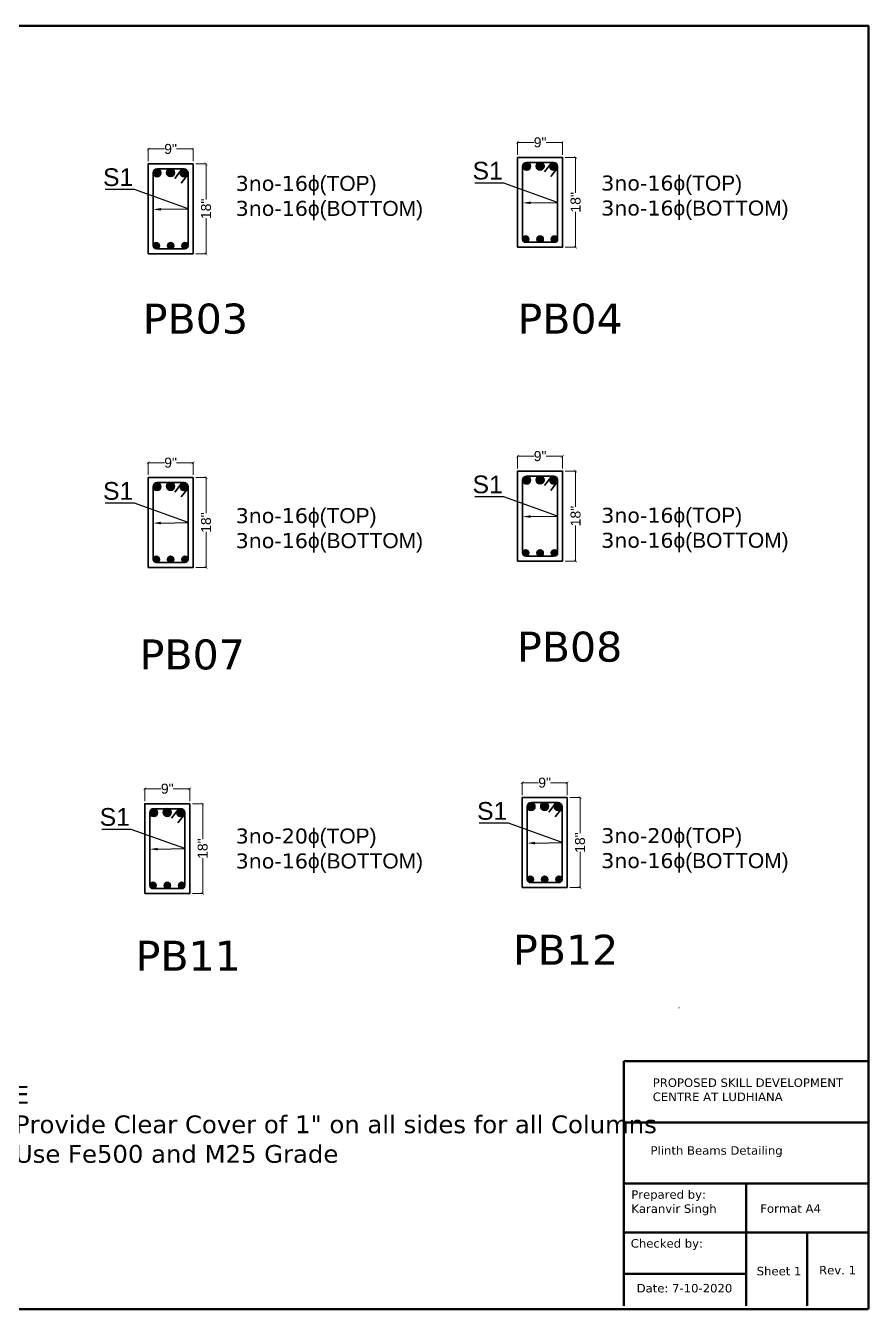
# Model space of a CAD drawing. Header units: feet. Extents: x 15113 to 123217, y -97269 to -8247.
# Drawn here: x 43821 to 44158, y -45668 to -45155 of the extents above; entities that cross this region are included whole.
import ezdxf
from ezdxf import colors
from ezdxf.entities.mleader import LeaderData, LeaderLine
from ezdxf.math import Vec2, Vec3

# ---------------------------------------------------------------- set-up
doc = ezdxf.new("R2010")
doc.units = ezdxf.units.FT
doc.header["$LTSCALE"] = 50.2
doc.header["$MEASUREMENT"] = 0
doc.header["$PDMODE"] = 3
doc.linetypes.add('PHANTOM2', pattern=[1.25, 0.625, -0.125, 0.125, -0.125, 0.125, -0.125])
doc.layers.get('0').update_dxf_attribs({"lineweight": 35})
for name, color, linetype, lineweight in [('drg seal', 250, 'Continuous', 120), ('Str Beam', 10, 'Continuous', 35), ('Str Column', 50, 'Continuous', 35), ('Str LBL', 3, 'Continuous', 35)]:
    doc.layers.add(name, color=color, linetype=linetype, lineweight=lineweight)
doc.layers.add('drg seal txt', color=7, linetype='Continuous')
doc.styles.add('2.2 INCH', font='arial.ttf', dxfattribs={"height": 2.2})
doc.styles.get("Standard").update_dxf_attribs({"font": 'arial.ttf'})
doc.dimstyles.get("Standard").update_dxf_attribs({"dimscale": 20, "dimtxt": 0.18, "dimasz": 0.18, "dimexe": 0.18, "dimexo": 0.0625, "dimgap": 0.09, "dimtad": 0, "dimtih": 1, "dimtoh": 1, "dimdec": 1, "dimzin": 0, "dimdsep": 46, "dimlunit": 3, "dimtxsty": 'Standard', "dimblk": 'ARCHTICK', "dimcen": 0.09, "dimadec": 0, "dimazin": 0, "dimtfac": 1, "dimtdec": 1, "dimtofl": 0, "dimtmove": 0, "dimatfit": 3, "dimfxl": 0.5, "dimfxlon": 1, "dimtolj": 1, "dimtzin": 0, "dimarcsym": 0})

# ---------------------------------------------------------------- blocks, each defined once
blk = doc.blocks.new('_ArchTick')
at = {"color": 0, "linetype": 'ByBlock', "const_width": 0.15}
blk.add_lwpolyline([(-0.5, -0.5), (0.5, 0.5)], dxfattribs=at)
blk = doc.blocks.new('*D847')
at = {"layer": 'Defpoints', "color": 0, "transparency": 16777216}
for p in [(43886.37, -45460.08), (43868.37, -45466.06), (43886.37, -45466.06)]:
    blk.add_point(p, dxfattribs=at)
at = {"layer": 'Str Beam', "color": 230, "lineweight": 15, "transparency": 16777216}
for p, q in [((43868.37, -45465), (43868.37, -45459.9)), ((43868.37, -45460.08), (43874.98, -45460.08)), ((43886.37, -45460.08), (43879.76, -45460.08)), ((43886.37, -45465), (43886.37, -45459.9))]:
    blk.add_line(p, q, dxfattribs=at)
at = {"layer": 'Str Beam', "color": 230, "lineweight": 15, "transparency": 16777216, "xscale": 1.1, "yscale": 1.1, "zscale": 1.1, "rotation": 180}
blk.add_blockref('_ArchTick', (43868.37, -45460.08), dxfattribs=at)
at = {"layer": 'Str Beam', "color": 230, "lineweight": 15, "transparency": 16777216, "xscale": 1.1, "yscale": 1.1, "zscale": 1.1}
blk.add_blockref('_ArchTick', (43886.37, -45460.08), dxfattribs=at)
at = {"layer": 'Str Beam', "color": 164, "transparency": 16777216, "insert": (43877.37, -45460.08), "char_height": 2.2, "attachment_point": 5, "style": '2.2 INCH'}
blk.add_mtext('\\A1;{\\H1.8182x;9"}', dxfattribs=at)
blk = doc.blocks.new('*D848')
at = {"layer": 'Defpoints', "color": 0, "transparency": 16777216}
for p in [(43886.37, -45466.06), (43886.37, -45502.06), (43891.58, -45502.06)]:
    blk.add_point(p, dxfattribs=at)
at = {"layer": 'Str Beam', "color": 230, "lineweight": 15, "transparency": 16777216}
for p, q in [((43887.43, -45466.06), (43891.76, -45466.06)), ((43891.58, -45466.06), (43891.58, -45480.3)), ((43891.58, -45502.06), (43891.58, -45487.81)), ((43887.43, -45502.06), (43891.76, -45502.06))]:
    blk.add_line(p, q, dxfattribs=at)
at = {"layer": 'Str Beam', "color": 230, "lineweight": 15, "transparency": 16777216, "xscale": 1.1, "yscale": 1.1, "zscale": 1.1}
for p, rotation in [((43891.58, -45466.06), 90), ((43891.58, -45502.06), 270)]:
    blk.add_blockref('_ArchTick', p, dxfattribs=dict(at, rotation=rotation))
at = {"layer": 'Str Beam', "color": 164, "transparency": 16777216, "insert": (43891.58, -45484.06), "char_height": 2.2, "attachment_point": 5, "rotation": 90, "style": '2.2 INCH'}
blk.add_mtext('\\A1;{\\H1.8182x;18"}', dxfattribs=at)
blk = doc.blocks.new('*D849')
at = {"layer": 'Defpoints', "color": 0, "transparency": 16777216}
for p in [(44037.56, -45457.67), (44019.56, -45463.65), (44037.56, -45463.65)]:
    blk.add_point(p, dxfattribs=at)
at = {"layer": 'Str Beam', "color": 230, "lineweight": 15, "transparency": 16777216}
for p, q in [((44019.56, -45462.59), (44019.56, -45457.49)), ((44019.56, -45457.67), (44026.17, -45457.67)), ((44037.56, -45457.67), (44030.95, -45457.67)), ((44037.56, -45462.59), (44037.56, -45457.49))]:
    blk.add_line(p, q, dxfattribs=at)
at = {"layer": 'Str Beam', "color": 230, "lineweight": 15, "transparency": 16777216, "xscale": 1.1, "yscale": 1.1, "zscale": 1.1, "rotation": 180}
blk.add_blockref('_ArchTick', (44019.56, -45457.67), dxfattribs=at)
at = {"layer": 'Str Beam', "color": 230, "lineweight": 15, "transparency": 16777216, "xscale": 1.1, "yscale": 1.1, "zscale": 1.1}
blk.add_blockref('_ArchTick', (44037.56, -45457.67), dxfattribs=at)
at = {"layer": 'Str Beam', "color": 164, "transparency": 16777216, "insert": (44028.56, -45457.67), "char_height": 2.2, "attachment_point": 5, "style": '2.2 INCH'}
blk.add_mtext('\\A1;{\\H1.8182x;9"}', dxfattribs=at)
blk = doc.blocks.new('*D850')
at = {"layer": 'Defpoints', "color": 0, "transparency": 16777216}
for p in [(44037.56, -45463.65), (44037.56, -45499.65), (44042.77, -45499.65)]:
    blk.add_point(p, dxfattribs=at)
at = {"layer": 'Str Beam', "color": 230, "lineweight": 15, "transparency": 16777216}
for p, q in [((44038.62, -45463.65), (44042.95, -45463.65)), ((44042.77, -45463.65), (44042.77, -45477.89)), ((44042.77, -45499.65), (44042.77, -45485.4)), ((44038.62, -45499.65), (44042.95, -45499.65))]:
    blk.add_line(p, q, dxfattribs=at)
at = {"layer": 'Str Beam', "color": 230, "lineweight": 15, "transparency": 16777216, "xscale": 1.1, "yscale": 1.1, "zscale": 1.1}
for p, rotation in [((44042.77, -45463.65), 90), ((44042.77, -45499.65), 270)]:
    blk.add_blockref('_ArchTick', p, dxfattribs=dict(at, rotation=rotation))
at = {"layer": 'Str Beam', "color": 164, "transparency": 16777216, "insert": (44042.77, -45481.65), "char_height": 2.2, "attachment_point": 5, "rotation": 90, "style": '2.2 INCH'}
blk.add_mtext('\\A1;{\\H1.8182x;18"}', dxfattribs=at)
blk = doc.blocks.new('*D956')
at = {"layer": 'Defpoints', "color": 0, "transparency": 16777216}
for p in [(43887.7, -45203.96), (43869.7, -45209.94), (43887.7, -45209.94)]:
    blk.add_point(p, dxfattribs=at)
at = {"layer": 'Str Beam', "color": 230, "lineweight": 15, "transparency": 16777216}
for p, q in [((43869.7, -45208.88), (43869.7, -45203.78)), ((43869.7, -45203.96), (43876.31, -45203.96)), ((43887.7, -45203.96), (43881.09, -45203.96)), ((43887.7, -45208.88), (43887.7, -45203.78))]:
    blk.add_line(p, q, dxfattribs=at)
at = {"layer": 'Str Beam', "color": 230, "lineweight": 15, "transparency": 16777216, "xscale": 1.1, "yscale": 1.1, "zscale": 1.1, "rotation": 180}
blk.add_blockref('_ArchTick', (43869.7, -45203.96), dxfattribs=at)
at = {"layer": 'Str Beam', "color": 230, "lineweight": 15, "transparency": 16777216, "xscale": 1.1, "yscale": 1.1, "zscale": 1.1}
blk.add_blockref('_ArchTick', (43887.7, -45203.96), dxfattribs=at)
at = {"layer": 'Str Beam', "color": 164, "transparency": 16777216, "insert": (43878.7, -45203.96), "char_height": 2.2, "attachment_point": 5, "style": '2.2 INCH'}
blk.add_mtext('\\A1;{\\H1.8182x;9"}', dxfattribs=at)
blk = doc.blocks.new('*D957')
at = {"layer": 'Defpoints', "color": 0, "transparency": 16777216}
for p in [(43887.7, -45209.94), (43887.7, -45245.94), (43892.92, -45245.94)]:
    blk.add_point(p, dxfattribs=at)
at = {"layer": 'Str Beam', "color": 230, "lineweight": 15, "transparency": 16777216}
for p, q in [((43888.77, -45209.94), (43893.1, -45209.94)), ((43892.92, -45209.94), (43892.92, -45224.19)), ((43892.92, -45245.94), (43892.92, -45231.7)), ((43888.77, -45245.94), (43893.1, -45245.94))]:
    blk.add_line(p, q, dxfattribs=at)
at = {"layer": 'Str Beam', "color": 230, "lineweight": 15, "transparency": 16777216, "xscale": 1.1, "yscale": 1.1, "zscale": 1.1}
for p, rotation in [((43892.92, -45209.94), 90), ((43892.92, -45245.94), 270)]:
    blk.add_blockref('_ArchTick', p, dxfattribs=dict(at, rotation=rotation))
at = {"layer": 'Str Beam', "color": 164, "transparency": 16777216, "insert": (43892.92, -45227.94), "char_height": 2.2, "attachment_point": 5, "rotation": 90, "style": '2.2 INCH'}
blk.add_mtext('\\A1;{\\H1.8182x;18"}', dxfattribs=at)
blk = doc.blocks.new('*D958')
at = {"layer": 'Defpoints', "color": 0, "transparency": 16777216}
for p in [(44035.75, -45201.35), (44017.75, -45207.33), (44035.75, -45207.33)]:
    blk.add_point(p, dxfattribs=at)
at = {"layer": 'Str Beam', "color": 230, "lineweight": 15, "transparency": 16777216}
for p, q in [((44017.75, -45206.27), (44017.75, -45201.17)), ((44017.75, -45201.35), (44024.36, -45201.35)), ((44035.75, -45201.35), (44029.14, -45201.35)), ((44035.75, -45206.27), (44035.75, -45201.17))]:
    blk.add_line(p, q, dxfattribs=at)
at = {"layer": 'Str Beam', "color": 230, "lineweight": 15, "transparency": 16777216, "xscale": 1.1, "yscale": 1.1, "zscale": 1.1, "rotation": 180}
blk.add_blockref('_ArchTick', (44017.75, -45201.35), dxfattribs=at)
at = {"layer": 'Str Beam', "color": 230, "lineweight": 15, "transparency": 16777216, "xscale": 1.1, "yscale": 1.1, "zscale": 1.1}
blk.add_blockref('_ArchTick', (44035.75, -45201.35), dxfattribs=at)
at = {"layer": 'Str Beam', "color": 164, "transparency": 16777216, "insert": (44026.75, -45201.35), "char_height": 2.2, "attachment_point": 5, "style": '2.2 INCH'}
blk.add_mtext('\\A1;{\\H1.8182x;9"}', dxfattribs=at)
blk = doc.blocks.new('*D959')
at = {"layer": 'Defpoints', "color": 0, "transparency": 16777216}
for p in [(44035.75, -45207.33), (44035.75, -45243.33), (44040.97, -45243.33)]:
    blk.add_point(p, dxfattribs=at)
at = {"layer": 'Str Beam', "color": 230, "lineweight": 15, "transparency": 16777216}
for p, q in [((44036.81, -45207.33), (44041.15, -45207.33)), ((44040.97, -45207.33), (44040.97, -45221.58)), ((44040.97, -45243.33), (44040.97, -45229.09)), ((44036.81, -45243.33), (44041.15, -45243.33))]:
    blk.add_line(p, q, dxfattribs=at)
at = {"layer": 'Str Beam', "color": 230, "lineweight": 15, "transparency": 16777216, "xscale": 1.1, "yscale": 1.1, "zscale": 1.1}
for p, rotation in [((44040.97, -45207.33), 90), ((44040.97, -45243.33), 270)]:
    blk.add_blockref('_ArchTick', p, dxfattribs=dict(at, rotation=rotation))
at = {"layer": 'Str Beam', "color": 164, "transparency": 16777216, "insert": (44040.97, -45225.33), "char_height": 2.2, "attachment_point": 5, "rotation": 90, "style": '2.2 INCH'}
blk.add_mtext('\\A1;{\\H1.8182x;18"}', dxfattribs=at)
blk = doc.blocks.new('*D960')
at = {"layer": 'Defpoints', "color": 0, "transparency": 16777216}
for p in [(43887.7, -45329.56), (43869.7, -45335.54), (43887.7, -45335.54)]:
    blk.add_point(p, dxfattribs=at)
at = {"layer": 'Str Beam', "color": 230, "lineweight": 15, "transparency": 16777216}
for p, q in [((43869.7, -45334.48), (43869.7, -45329.38)), ((43869.7, -45329.56), (43876.31, -45329.56)), ((43887.7, -45329.56), (43881.09, -45329.56)), ((43887.7, -45334.48), (43887.7, -45329.38))]:
    blk.add_line(p, q, dxfattribs=at)
at = {"layer": 'Str Beam', "color": 230, "lineweight": 15, "transparency": 16777216, "xscale": 1.1, "yscale": 1.1, "zscale": 1.1, "rotation": 180}
blk.add_blockref('_ArchTick', (43869.7, -45329.56), dxfattribs=at)
at = {"layer": 'Str Beam', "color": 230, "lineweight": 15, "transparency": 16777216, "xscale": 1.1, "yscale": 1.1, "zscale": 1.1}
blk.add_blockref('_ArchTick', (43887.7, -45329.56), dxfattribs=at)
at = {"layer": 'Str Beam', "color": 164, "transparency": 16777216, "insert": (43878.7, -45329.56), "char_height": 2.2, "attachment_point": 5, "style": '2.2 INCH'}
blk.add_mtext('\\A1;{\\H1.8182x;9"}', dxfattribs=at)
blk = doc.blocks.new('*D961')
at = {"layer": 'Defpoints', "color": 0, "transparency": 16777216}
for p in [(43887.7, -45335.54), (43887.7, -45371.54), (43892.92, -45371.54)]:
    blk.add_point(p, dxfattribs=at)
at = {"layer": 'Str Beam', "color": 230, "lineweight": 15, "transparency": 16777216}
for p, q in [((43888.77, -45335.54), (43893.1, -45335.54)), ((43892.92, -45335.54), (43892.92, -45349.79)), ((43892.92, -45371.54), (43892.92, -45357.3)), ((43888.77, -45371.54), (43893.1, -45371.54))]:
    blk.add_line(p, q, dxfattribs=at)
at = {"layer": 'Str Beam', "color": 230, "lineweight": 15, "transparency": 16777216, "xscale": 1.1, "yscale": 1.1, "zscale": 1.1}
for p, rotation in [((43892.92, -45335.54), 90), ((43892.92, -45371.54), 270)]:
    blk.add_blockref('_ArchTick', p, dxfattribs=dict(at, rotation=rotation))
at = {"layer": 'Str Beam', "color": 164, "transparency": 16777216, "insert": (43892.92, -45353.54), "char_height": 2.2, "attachment_point": 5, "rotation": 90, "style": '2.2 INCH'}
blk.add_mtext('\\A1;{\\H1.8182x;18"}', dxfattribs=at)
blk = doc.blocks.new('*D962')
at = {"layer": 'Defpoints', "color": 0, "transparency": 16777216}
for p in [(44035.75, -45326.95), (44017.75, -45332.93), (44035.75, -45332.93)]:
    blk.add_point(p, dxfattribs=at)
at = {"layer": 'Str Beam', "color": 230, "lineweight": 15, "transparency": 16777216}
for p, q in [((44017.75, -45331.87), (44017.75, -45326.77)), ((44017.75, -45326.95), (44024.36, -45326.95)), ((44035.75, -45326.95), (44029.14, -45326.95)), ((44035.75, -45331.87), (44035.75, -45326.77))]:
    blk.add_line(p, q, dxfattribs=at)
at = {"layer": 'Str Beam', "color": 230, "lineweight": 15, "transparency": 16777216, "xscale": 1.1, "yscale": 1.1, "zscale": 1.1, "rotation": 180}
blk.add_blockref('_ArchTick', (44017.75, -45326.95), dxfattribs=at)
at = {"layer": 'Str Beam', "color": 230, "lineweight": 15, "transparency": 16777216, "xscale": 1.1, "yscale": 1.1, "zscale": 1.1}
blk.add_blockref('_ArchTick', (44035.75, -45326.95), dxfattribs=at)
at = {"layer": 'Str Beam', "color": 164, "transparency": 16777216, "insert": (44026.75, -45326.95), "char_height": 2.2, "attachment_point": 5, "style": '2.2 INCH'}
blk.add_mtext('\\A1;{\\H1.8182x;9"}', dxfattribs=at)
blk = doc.blocks.new('*D963')
at = {"layer": 'Defpoints', "color": 0, "transparency": 16777216}
for p in [(44035.75, -45332.93), (44035.75, -45368.93), (44040.97, -45368.93)]:
    blk.add_point(p, dxfattribs=at)
at = {"layer": 'Str Beam', "color": 230, "lineweight": 15, "transparency": 16777216}
for p, q in [((44036.81, -45332.93), (44041.15, -45332.93)), ((44040.97, -45332.93), (44040.97, -45347.18)), ((44040.97, -45368.93), (44040.97, -45354.69)), ((44036.81, -45368.93), (44041.15, -45368.93))]:
    blk.add_line(p, q, dxfattribs=at)
at = {"layer": 'Str Beam', "color": 230, "lineweight": 15, "transparency": 16777216, "xscale": 1.1, "yscale": 1.1, "zscale": 1.1}
for p, rotation in [((44040.97, -45332.93), 90), ((44040.97, -45368.93), 270)]:
    blk.add_blockref('_ArchTick', p, dxfattribs=dict(at, rotation=rotation))
at = {"layer": 'Str Beam', "color": 164, "transparency": 16777216, "insert": (44040.97, -45350.93), "char_height": 2.2, "attachment_point": 5, "rotation": 90, "style": '2.2 INCH'}
blk.add_mtext('\\A1;{\\H1.8182x;18"}', dxfattribs=at)

msp = doc.modelspace()

# ---------------------------------------------------------------- hatches: boundary and pattern name
at = {"layer": 'Str Beam'}
h = msp.add_hatch(color=256, dxfattribs=at)
h.dxf.hatch_style = 1
h.paths.add_polyline_path([(44022.89976, -45210.9058, 1), (44019.75176, -45210.9058, 1)])
h = msp.add_hatch(color=256, dxfattribs=at)
h.dxf.hatch_style = 1
h.paths.add_polyline_path([(44028.32576, -45210.84278, 1), (44025.17776, -45210.84278, 1)])
h = msp.add_hatch(color=256, dxfattribs=at)
h.dxf.hatch_style = 1
h.paths.add_polyline_path([(44033.75176, -45210.9058, 1), (44030.60376, -45210.9058, 1)])
h = msp.add_hatch(color=256, dxfattribs=at)
h.dxf.hatch_style = 1
h.paths.add_polyline_path([(43874.85001, -45213.51557, 1), (43871.70201, -45213.51557, 1)])
h = msp.add_hatch(color=256, dxfattribs=at)
h.dxf.hatch_style = 1
h.paths.add_polyline_path([(43880.27601, -45213.45255, 1), (43877.12801, -45213.45255, 1)])
h = msp.add_hatch(color=256, dxfattribs=at)
h.dxf.hatch_style = 1
h.paths.add_polyline_path([(43885.70201, -45213.51557, 1), (43882.55401, -45213.51557, 1)])
h = msp.add_hatch(color=256, dxfattribs=at)
h.dxf.hatch_style = 1
h.paths.add_polyline_path([(43874.218, -45242.68357, 1), (43871.702, -45242.68357, 1)])
h = msp.add_hatch(color=256, dxfattribs=at)
h.dxf.hatch_style = 1
h.paths.add_polyline_path([(43879.97605, -45242.68357, 1), (43877.46005, -45242.68357, 1)])
h = msp.add_hatch(color=256, dxfattribs=at)
h.dxf.hatch_style = 1
h.paths.add_polyline_path([(43885.70867, -45242.68357, 1), (43883.19267, -45242.68357, 1)])
h = msp.add_hatch(color=256, dxfattribs=at)
h.dxf.hatch_style = 1
h.paths.add_polyline_path([(44022.26776, -45240.0738, 1), (44019.75176, -45240.0738, 1)])
h = msp.add_hatch(color=256, dxfattribs=at)
h.dxf.hatch_style = 1
h.paths.add_polyline_path([(44028.02581, -45240.0738, 1), (44025.50981, -45240.0738, 1)])
h = msp.add_hatch(color=256, dxfattribs=at)
h.dxf.hatch_style = 1
h.paths.add_polyline_path([(44033.75843, -45240.0738, 1), (44031.24243, -45240.0738, 1)])
h = msp.add_hatch(color=256, dxfattribs=at)
h.dxf.hatch_style = 1
h.paths.add_polyline_path([(43874.85001, -45339.11557, 1), (43871.70201, -45339.11557, 1)])
h = msp.add_hatch(color=256, dxfattribs=at)
h.dxf.hatch_style = 1
h.paths.add_polyline_path([(43880.27601, -45339.05255, 1), (43877.12801, -45339.05255, 1)])
h = msp.add_hatch(color=256, dxfattribs=at)
h.dxf.hatch_style = 1
h.paths.add_polyline_path([(43885.70201, -45339.11557, 1), (43882.55401, -45339.11557, 1)])
h = msp.add_hatch(color=256, dxfattribs=at)
h.dxf.hatch_style = 1
h.paths.add_polyline_path([(44022.89976, -45336.5058, 1), (44019.75176, -45336.5058, 1)])
h = msp.add_hatch(color=256, dxfattribs=at)
h.dxf.hatch_style = 1
h.paths.add_polyline_path([(44028.32576, -45336.44278, 1), (44025.17776, -45336.44278, 1)])
h = msp.add_hatch(color=256, dxfattribs=at)
h.dxf.hatch_style = 1
h.paths.add_polyline_path([(44033.75176, -45336.5058, 1), (44030.60376, -45336.5058, 1)])
h = msp.add_hatch(color=256, dxfattribs=at)
h.dxf.hatch_style = 1
h.paths.add_polyline_path([(44022.26776, -45365.6738, 1), (44019.75176, -45365.6738, 1)])
h = msp.add_hatch(color=256, dxfattribs=at)
h.dxf.hatch_style = 1
h.paths.add_polyline_path([(44028.02581, -45365.6738, 1), (44025.50981, -45365.6738, 1)])
h = msp.add_hatch(color=256, dxfattribs=at)
h.dxf.hatch_style = 1
h.paths.add_polyline_path([(44033.75843, -45365.6738, 1), (44031.24243, -45365.6738, 1)])
h = msp.add_hatch(color=256, dxfattribs=at)
h.dxf.hatch_style = 1
h.paths.add_polyline_path([(43874.218, -45368.28357, 1), (43871.702, -45368.28357, 1)])
h = msp.add_hatch(color=256, dxfattribs=at)
h.dxf.hatch_style = 1
h.paths.add_polyline_path([(43879.97605, -45368.28357, 1), (43877.46005, -45368.28357, 1)])
h = msp.add_hatch(color=256, dxfattribs=at)
h.dxf.hatch_style = 1
h.paths.add_polyline_path([(43885.70867, -45368.28357, 1), (43883.19267, -45368.28357, 1)])
h = msp.add_hatch(color=256, dxfattribs=at)
h.dxf.hatch_style = 1
h.paths.add_polyline_path([(44024.70689, -45467.22226, 1), (44021.55889, -45467.22226, 1)])
h = msp.add_hatch(color=256, dxfattribs=at)
h.dxf.hatch_style = 1
h.paths.add_polyline_path([(44030.13289, -45467.15924, 1), (44026.98489, -45467.15924, 1)])
h = msp.add_hatch(color=256, dxfattribs=at)
h.dxf.hatch_style = 1
h.paths.add_polyline_path([(44035.55889, -45467.22226, 1), (44032.41089, -45467.22226, 1)])
h = msp.add_hatch(color=256, dxfattribs=at)
h.dxf.hatch_style = 1
h.paths.add_polyline_path([(43873.51698, -45469.63259, 1), (43870.36898, -45469.63259, 1)])
h = msp.add_hatch(color=256, dxfattribs=at)
h.dxf.hatch_style = 1
h.paths.add_polyline_path([(43878.94298, -45469.56957, 1), (43875.79498, -45469.56957, 1)])
h = msp.add_hatch(color=256, dxfattribs=at)
h.dxf.hatch_style = 1
h.paths.add_polyline_path([(43884.36898, -45469.63259, 1), (43881.22098, -45469.63259, 1)])
h = msp.add_hatch(color=256, dxfattribs=at)
h.dxf.hatch_style = 1
h.paths.add_polyline_path([(43872.88498, -45498.80059, 1), (43870.36898, -45498.80059, 1)])
h = msp.add_hatch(color=256, dxfattribs=at)
h.dxf.hatch_style = 1
h.paths.add_polyline_path([(43878.64303, -45498.80059, 1), (43876.12703, -45498.80059, 1)])
h = msp.add_hatch(color=256, dxfattribs=at)
h.dxf.hatch_style = 1
h.paths.add_polyline_path([(43884.37565, -45498.80059, 1), (43881.85965, -45498.80059, 1)])
h = msp.add_hatch(color=256, dxfattribs=at)
h.dxf.hatch_style = 1
h.paths.add_polyline_path([(44024.07488, -45496.39026, 1), (44021.55888, -45496.39026, 1)])
h = msp.add_hatch(color=256, dxfattribs=at)
h.dxf.hatch_style = 1
h.paths.add_polyline_path([(44029.83293, -45496.39026, 1), (44027.31693, -45496.39026, 1)])
h = msp.add_hatch(color=256, dxfattribs=at)
h.dxf.hatch_style = 1
h.paths.add_polyline_path([(44035.56555, -45496.39026, 1), (44033.04955, -45496.39026, 1)])

# ---------------------------------------------------------------- linework, layer by layer
at = {"layer": 'drg seal', "lineweight": 70}
for p, q in [((44060.24768, -45569.1299), (44158.25825, -45569.1299)), ((44060.34019, -45667.14048), (44060.34019, -45569.1299)), ((44060.24768, -45593.63255), (44158.25825, -45593.63255)), ((44060.24768, -45618.13519), (44158.25825, -45618.13519)), ((44109.25297, -45618.13519), (44109.25297, -45667.14048)), ((44060.34019, -45637.73731), (44158.25825, -45637.73731)), ((44133.75561, -45637.73731), (44133.75561, -45667.14048)), ((44060.58835, -45654.24465), (44109.59364, -45654.24465))]:
    msp.add_line(p, q, dxfattribs=at)
msp.add_lwpolyline([(44158.25825, -45668.48344), (44158.25825, -45154.60732), (43478.79033, -45154.60732), (43478.79033, -45668.48344), (44158.16574, -45668.48344)], dxfattribs=at)
at = {"layer": 'Str Beam'}
for p, q in [((44026.75176, -45209.3318), (44021.32576, -45209.3318)), ((44026.75176, -45209.3318), (44032.17776, -45209.3318)), ((44031.43199, -45209.3318), (44028.50528, -45213.12273)), ((43871.70201, -45213.51557), (43871.70201, -45242.82487)), ((43883.38223, -45211.94157), (43880.45552, -45215.73249)), ((43885.70201, -45214.08815), (43882.94732, -45217.65624)), ((43885.70201, -45213.51557), (43885.70201, -45242.36757)), ((44019.75176, -45210.9058), (44019.75176, -45240.2151)), ((44033.75176, -45211.47838), (44030.99708, -45215.04648)), ((44033.75176, -45210.9058), (44033.75176, -45239.7578)), ((44032.17776, -45241.3318), (44021.35785, -45241.3318)), ((43884.12801, -45243.94157), (43873.30809, -45243.94157)), ((43871.70201, -45339.11557), (43871.70201, -45368.42487)), ((43883.38223, -45337.54157), (43880.45552, -45341.33249)), ((43885.70201, -45339.11557), (43885.70201, -45367.96757)), ((44019.75176, -45336.5058), (44019.75176, -45365.8151)), ((44026.75176, -45334.9318), (44021.32576, -45334.9318)), ((44026.75176, -45334.9318), (44032.17776, -45334.9318)), ((44031.43199, -45334.9318), (44028.50528, -45338.72273)), ((44033.75176, -45337.07838), (44030.99708, -45340.64648)), ((44033.75176, -45336.5058), (44033.75176, -45365.3578)), ((43885.70201, -45339.68815), (43882.94732, -45343.25624)), ((43884.12801, -45369.54157), (43873.30809, -45369.54157)), ((44032.17776, -45366.9318), (44021.35785, -45366.9318)), ((44021.55889, -45467.22226), (44021.55889, -45496.53156)), ((44033.23911, -45465.64826), (44030.3124, -45469.43919)), ((44035.55889, -45467.22226), (44035.55889, -45496.07426)), ((43870.36898, -45469.63259), (43870.36898, -45498.94189)), ((43882.04921, -45468.05859), (43879.12249, -45471.84951)), ((43884.36898, -45470.20517), (43881.6143, -45473.77326)), ((43884.36898, -45469.63259), (43884.36898, -45498.48459)), ((44035.55889, -45467.79484), (44032.8042, -45471.36294)), ((44033.98489, -45497.64826), (44023.16497, -45497.64826)), ((43882.79498, -45500.05859), (43871.97507, -45500.05859))]:
    msp.add_line(p, q, dxfattribs=at)
for points in [[(43884.12801, -45211.94157), (43878.70201, -45211.94157), (43873.27601, -45211.94157)], [(43884.12801, -45337.54157), (43878.70201, -45337.54157), (43873.27601, -45337.54157)], [(44033.98489, -45465.64826), (44028.55889, -45465.64826), (44023.13289, -45465.64826)], [(43882.79498, -45468.05859), (43877.36898, -45468.05859), (43871.94298, -45468.05859)]]:
    msp.add_lwpolyline(points, dxfattribs=at)
for centre, radius in [((44021.32576, -45210.9058), 1.574), ((44026.75176, -45210.84278), 1.574), ((44032.17776, -45210.9058), 1.574), ((43873.27601, -45213.51557), 1.574), ((43878.70201, -45213.45255), 1.574), ((43884.12801, -45213.51557), 1.574), ((43872.96, -45242.68357), 1.258), ((43878.71805, -45242.68357), 1.258), ((43884.45067, -45242.68357), 1.258), ((44021.00976, -45240.0738), 1.258), ((44026.76781, -45240.0738), 1.258), ((44032.50043, -45240.0738), 1.258), ((43873.27601, -45339.11557), 1.574), ((43878.70201, -45339.05255), 1.574), ((43884.12801, -45339.11557), 1.574), ((44021.32576, -45336.5058), 1.574), ((44026.75176, -45336.44278), 1.574), ((44032.17776, -45336.5058), 1.574), ((44021.00976, -45365.6738), 1.258), ((44026.76781, -45365.6738), 1.258), ((44032.50043, -45365.6738), 1.258), ((43872.96, -45368.28357), 1.258), ((43878.71805, -45368.28357), 1.258), ((43884.45067, -45368.28357), 1.258), ((44023.13289, -45467.22226), 1.574), ((44028.55889, -45467.15924), 1.574), ((44033.98489, -45467.22226), 1.574), ((43871.94298, -45469.63259), 1.574), ((43877.36898, -45469.56957), 1.574), ((43882.79498, -45469.63259), 1.574), ((43871.62698, -45498.80059), 1.258), ((43877.38503, -45498.80059), 1.258), ((43883.11765, -45498.80059), 1.258), ((44022.81688, -45496.39026), 1.258), ((44028.57493, -45496.39026), 1.258), ((44034.30755, -45496.39026), 1.258)]:
    msp.add_circle(centre, radius, dxfattribs=at)
at = {"layer": 'Str Column'}
for points in [[(43869.70201, -45245.94157), (43887.70201, -45245.94157), (43887.70201, -45209.94157), (43869.70201, -45209.94157)], [(44017.75176, -45243.3318), (44035.75176, -45243.3318), (44035.75176, -45207.3318), (44017.75176, -45207.3318)], [(44017.75176, -45368.9318), (44035.75176, -45368.9318), (44035.75176, -45332.9318), (44017.75176, -45332.9318)], [(43869.70201, -45371.54157), (43887.70201, -45371.54157), (43887.70201, -45335.54157), (43869.70201, -45335.54157)], [(43868.36898, -45502.05859), (43886.36898, -45502.05859), (43886.36898, -45466.05859), (43868.36898, -45466.05859)], [(44019.55889, -45499.64826), (44037.55889, -45499.64826), (44037.55889, -45463.64826), (44019.55889, -45463.64826)]]:
    msp.add_lwpolyline(points, close=True, dxfattribs=at)

# ---------------------------------------------------------------- texts
at = {"layer": 'drg seal txt', "lineweight": 53, "char_height": 6, "attachment_point": 1}
for s, insert in [('{\\fVerdana|b0|i0|c0|p34;3no-16}ϕ(TOP){\\fVerdana|b0|i0|c0|p34;\\P3no-16}ϕ(BOTTOM)', (43904.79673, -45214.75311)), ('{\\fVerdana|b0|i0|c0|p34;3no-16}ϕ(TOP){\\fVerdana|b0|i0|c0|p34;\\P3no-16}ϕ(BOTTOM)', (44051.25314, -45214.61022)), ('{\\fVerdana|b0|i0|c0|p34;3no-16}ϕ(TOP){\\fVerdana|b0|i0|c0|p34;\\P3no-16}ϕ(BOTTOM)', (43904.79673, -45347.75168)), ('{\\fVerdana|b0|i0|c0|p34;3no-16}ϕ(TOP){\\fVerdana|b0|i0|c0|p34;\\P3no-16}ϕ(BOTTOM)', (44051.25314, -45347.6088)), ('{\\fVerdana|b0|i0|c0|p34;3no-20}ϕ(TOP){\\fVerdana|b0|i0|c0|p34;\\P3no-16}ϕ(BOTTOM)', (43904.79673, -45476.00031)), ('{\\fVerdana|b0|i0|c0|p34;3no-20}ϕ(TOP){\\fVerdana|b0|i0|c0|p34;\\P3no-16}ϕ(BOTTOM)', (44051.25314, -45475.85743))]:
    msp.add_mtext(s, dxfattribs=dict(at, insert=insert))
at = {"layer": 'drg seal txt', "attachment_point": 1}
for s, insert, char_height, width in [('{\\fPunjabi|b0|i0|c0|p2;°}', (44081.88466, -45547.44993), 1.4520085, 919.1753706), ('{\\fVerdana|b0|i0|c0|p34;PROPOSED SKILL DEVELOPMENT\\PCENTRE AT LUDHIANA}', (44071.87151, -45576.03887), 3.3977, 597.4639909), ('{\\fVerdana|b0|i0|c0|p34;Plinth Beams Detailing}', (44070.99575, -45603.17919), 3.3977, 597.4639909), ('{\\fVerdana|b0|i0|c0|p34;Prepared by:\\PKaranvir Singh}', (44063.27011, -45620.80741), 3.3977, 597.4639909), ('{\\fVerdana|b0|i0|c0|p34;Format A4}', (44114.95868, -45626.42448), 3.3977, 597.4639909), ('{\\fVerdana|b0|i0|c0|p34;Checked by:}', (44063.06807, -45640.38549), 3.3977, 597.4639909), ('{\\fVerdana|b0|i0|c0|p34;Sheet 1}', (44113.52018, -45651.47387), 3.3977, 597.4639909), ('{\\fVerdana|b0|i0|c0|p34;Rev. 1}', (44138.50626, -45651.08632), 3.3977, 597.4639909), ('{\\fVerdana|b0|i0|c0|p34;Date: 7-10-2020}', (44065.43521, -45658.32092), 3.3977, 597.4639909)]:
    msp.add_mtext(s, dxfattribs=dict(at, insert=insert, char_height=char_height, width=width))
at = {"layer": 'drg seal txt', "lineweight": 53, "insert": (43795.03903, -45579.03339), "char_height": 7.1, "width": 277.0525303, "attachment_point": 1}
msp.add_mtext('\\pi-21.3,l21.3,t21.3;{\\fVerdana|b0|i0|c0|p34;NOTE\\P\\fSymbol|b0|i0|c2|p18;·^I\\fVerdana|b0|i0|c0|p34;Provide Clear Cover of 1" on all sides for all Columns\\P\\fSymbol|b0|i0|c2|p18;·^I\\fVerdana|b0|i0|c0|p34;Use Fe500 and M25 Grade}', dxfattribs=at)
at = {"layer": 'Str LBL', "char_height": 12, "width": 56.3552661, "attachment_point": 1}
for s, insert in [('{\\fVerdana|b0|i0|c0|p34;PB03}', (43867.56212, -45265.86544)), ('{\\fVerdana|b0|i0|c0|p34;PB04}', (44017.69248, -45265.86544)), ('{\\fVerdana|b0|i0|c0|p34;PB07}', (43866.31781, -45400.30479)), ('{\\fVerdana|b0|i0|c0|p34;PB08}', (44017.50771, -45397.19281)), ('{\\fVerdana|b0|i0|c0|p34;PB12}', (44015.90434, -45518.52321)), ('{\\fVerdana|b0|i0|c0|p34;PB11}', (43864.71443, -45520.93354))]:
    msp.add_mtext(s, dxfattribs=dict(at, insert=insert))

# ---------------------------------------------------------------- dimensions: what is measured, and where the dimension line sits
at = {"layer": 'Str Beam'}
for base, p1, p2, picture, middle in [((44035.75176, -45201.35091), (44017.75176, -45207.3318), (44035.75176, -45207.3318), '*D958', (44026.75176, -45201.35091)), ((43887.70201, -45203.96068), (43869.70201, -45209.94157), (43887.70201, -45209.94157), '*D956', (43878.70201, -45203.96068)), ((43887.70201, -45329.56068), (43869.70201, -45335.54157), (43887.70201, -45335.54157), '*D960', (43878.70201, -45329.56068)), ((44035.75176, -45326.95091), (44017.75176, -45332.9318), (44035.75176, -45332.9318), '*D962', (44026.75176, -45326.95091)), ((44037.55889, -45457.66737), (44019.55889, -45463.64826), (44037.55889, -45463.64826), '*D849', (44028.55889, -45457.66737)), ((43886.36898, -45460.0777), (43868.36898, -45466.05859), (43886.36898, -45466.05859), '*D847', (43877.36898, -45460.0777))]:
    dim = msp.add_linear_dim(base=base, p1=p1, p2=p2, text='{\\H1.8182x;9"}', dimstyle='Standard', override={"dimscale": 1, "dimtxt": 2.2, "dimasz": 1.1, "dimexo": 1.063, "dimtih": 0, "dimtoh": 0, "dimtxsty": '2.2 INCH', "dimcen": 0, "dimclrd": 230, "dimclre": 230, "dimclrt": 164, "dimfxl": 15, "dimtfillclr": 2, "dimlwd": 15, "dimlwe": 15}, dxfattribs=at)
    dim.commit()
    dim.dimension.update_dxf_attribs({"geometry": picture, "text_midpoint": middle})
for base, p1, p2, picture, middle in [((43892.91638, -45245.94157), (43887.70201, -45209.94157), (43887.70201, -45245.94157), '*D957', (43892.91638, -45227.94157)), ((44040.96614, -45243.3318), (44035.75176, -45207.3318), (44035.75176, -45243.3318), '*D959', (44040.96614, -45225.3318)), ((44040.96614, -45368.9318), (44035.75176, -45332.9318), (44035.75176, -45368.9318), '*D963', (44040.96614, -45350.9318)), ((43892.91638, -45371.54157), (43887.70201, -45335.54157), (43887.70201, -45371.54157), '*D961', (43892.91638, -45353.54157)), ((43891.58336, -45502.05859), (43886.36898, -45466.05859), (43886.36898, -45502.05859), '*D848', (43891.58336, -45484.05859)), ((44042.77326, -45499.64826), (44037.55889, -45463.64826), (44037.55889, -45499.64826), '*D850', (44042.77326, -45481.64826))]:
    dim = msp.add_linear_dim(base=base, p1=p1, p2=p2, angle=90, text='{\\H1.8182x;18"}', dimstyle='Standard', override={"dimscale": 1, "dimtxt": 2.2, "dimasz": 1.1, "dimexo": 1.063, "dimtih": 0, "dimtoh": 0, "dimtxsty": '2.2 INCH', "dimcen": 0, "dimclrd": 230, "dimclre": 230, "dimclrt": 164, "dimfxl": 15, "dimtfillclr": 2, "dimlwd": 15, "dimlwe": 15}, dxfattribs=at)
    dim.commit()
    dim.dimension.update_dxf_attribs({"geometry": picture, "text_midpoint": middle})

# ---------------------------------------------------------------- leaders
at = {"layer": 'Str LBL', "color": 0, "linetype": 'PHANTOM2', "ltscale": 150}
ml = msp.add_multileader_mtext('Standard', dxfattribs=at)
ml.set_content('S1')
ml.set_leader_properties()
ml.build(insert=Vec2(0, 0))
ml.multileader.update_dxf_attribs({"text_right_attachment_type": 6, "dogleg_length": 0.36, "arrow_head_size": 3.18})
ctx = ml.context
ctx.base_point, ctx.char_height, ctx.arrow_head_size, ctx.landing_gap_size, ctx.plane_origin = Vec3(44001.86752, -45212.70041), 7.1, 3.18, 0.09, Vec3(44033.75176, -45225.3318)
ctx.right_attachment, ctx.text_align_type = 6, 2
notes = []
notes.append((ctx, [(0, (1, 1, 0), (44012.27294, -45217.60987), (-1, 0), 0.36, [(1, [(44019.75176, -45225.56045), (44033.75176, -45225.3318)], 0, [])])]))
ctx.mtext.insert, ctx.mtext.alignment, ctx.mtext.flow_direction = Vec3(44011.82294, -45209.08987), 3, 5
ml = msp.add_multileader_mtext('Standard', dxfattribs=at)
ml.set_content('S1')
ml.set_leader_properties()
ml.build(insert=Vec2(0, 0))
ml.multileader.update_dxf_attribs({"text_right_attachment_type": 6, "dogleg_length": 0.36, "arrow_head_size": 3.18})
ctx = ml.context
ctx.base_point, ctx.char_height, ctx.arrow_head_size, ctx.landing_gap_size, ctx.plane_origin = Vec3(43853.81776, -45215.31017), 7.1, 3.18, 0.09, Vec3(43885.70201, -45227.94157)
ctx.right_attachment, ctx.text_align_type = 6, 2
notes.append((ctx, [(0, (1, 1, 0), (43864.22318, -45220.21963), (-1, 0), 0.36, [(1, [(43871.70201, -45228.17022), (43885.70201, -45227.94157)], 0, [])])]))
ctx.mtext.insert, ctx.mtext.alignment, ctx.mtext.flow_direction = Vec3(43863.77318, -45211.69963), 3, 5
ml = msp.add_multileader_mtext('Standard', dxfattribs=at)
ml.set_content('S1')
ml.set_leader_properties()
ml.build(insert=Vec2(0, 0))
ml.multileader.update_dxf_attribs({"text_right_attachment_type": 6, "dogleg_length": 0.36, "arrow_head_size": 3.18})
ctx = ml.context
ctx.base_point, ctx.char_height, ctx.arrow_head_size, ctx.landing_gap_size, ctx.plane_origin = Vec3(43853.81776, -45340.91017), 7.1, 3.18, 0.09, Vec3(43885.70201, -45353.54157)
ctx.right_attachment, ctx.text_align_type = 6, 2
notes.append((ctx, [(0, (1, 1, 0), (43864.22318, -45345.81963), (-1, 0), 0.36, [(1, [(43871.70201, -45353.77022), (43885.70201, -45353.54157)], 0, [])])]))
ctx.mtext.insert, ctx.mtext.alignment, ctx.mtext.flow_direction = Vec3(43863.77318, -45337.29963), 3, 5
ml = msp.add_multileader_mtext('Standard', dxfattribs=at)
ml.set_content('S1')
ml.set_leader_properties()
ml.build(insert=Vec2(0, 0))
ml.multileader.update_dxf_attribs({"text_right_attachment_type": 6, "dogleg_length": 0.36, "arrow_head_size": 3.18})
ctx = ml.context
ctx.base_point, ctx.char_height, ctx.arrow_head_size, ctx.landing_gap_size, ctx.plane_origin = Vec3(44001.86752, -45338.30041), 7.1, 3.18, 0.09, Vec3(44033.75176, -45350.9318)
ctx.right_attachment, ctx.text_align_type = 6, 2
notes.append((ctx, [(0, (1, 1, 0), (44012.27294, -45343.20987), (-1, 0), 0.36, [(1, [(44019.75176, -45351.16045), (44033.75176, -45350.9318)], 0, [])])]))
ctx.mtext.insert, ctx.mtext.alignment, ctx.mtext.flow_direction = Vec3(44011.82294, -45334.68987), 3, 5
ml = msp.add_multileader_mtext('Standard', dxfattribs=at)
ml.set_content('S1')
ml.set_leader_properties()
ml.build(insert=Vec2(0, 0))
ml.multileader.update_dxf_attribs({"text_right_attachment_type": 6, "dogleg_length": 0.36, "arrow_head_size": 3.18})
ctx = ml.context
ctx.base_point, ctx.char_height, ctx.arrow_head_size, ctx.landing_gap_size, ctx.plane_origin = Vec3(43852.48474, -45471.42719), 7.1, 3.18, 0.09, Vec3(43884.36898, -45484.05859)
ctx.right_attachment, ctx.text_align_type = 6, 2
notes.append((ctx, [(0, (1, 1, 0), (43862.89016, -45476.33665), (-1, 0), 0.36, [(1, [(43870.36898, -45484.28724), (43884.36898, -45484.05859)], 0, [])])]))
ctx.mtext.insert, ctx.mtext.alignment, ctx.mtext.flow_direction = Vec3(43862.44016, -45467.81665), 3, 5
ml = msp.add_multileader_mtext('Standard', dxfattribs=at)
ml.set_content('S1')
ml.set_leader_properties()
ml.build(insert=Vec2(0, 0))
ml.multileader.update_dxf_attribs({"text_right_attachment_type": 6, "dogleg_length": 0.36, "arrow_head_size": 3.18})
ctx = ml.context
ctx.base_point, ctx.char_height, ctx.arrow_head_size, ctx.landing_gap_size, ctx.plane_origin = Vec3(44003.67464, -45469.01686), 7.1, 3.18, 0.09, Vec3(44035.55889, -45481.64826)
ctx.right_attachment, ctx.text_align_type = 6, 2
notes.append((ctx, [(0, (1, 1, 0), (44014.08006, -45473.92633), (-1, 0), 0.36, [(1, [(44021.55889, -45481.87691), (44035.55889, -45481.64826)], 0, [])])]))
ctx.mtext.insert, ctx.mtext.alignment, ctx.mtext.flow_direction = Vec3(44013.63006, -45465.40633), 3, 5
for ctx, leaders in notes:
    for number, flags, end, landing, length, lines in leaders:
        leader = LeaderData()
        leader.index, (leader.has_last_leader_line, leader.has_dogleg_vector, leader.attachment_direction) = number, flags
        leader.last_leader_point, leader.dogleg_vector, leader.dogleg_length = Vec3(end), Vec3(landing), length
        for number, points, colour, breaks in lines:
            line = LeaderLine()
            line.index, line.vertices, line.color, line.breaks = number, Vec3.list(points), colors.encode_raw_color(colour), breaks
            leader.lines.append(line)
        ctx.leaders.append(leader)

doc.saveas('drawing.dxf')
